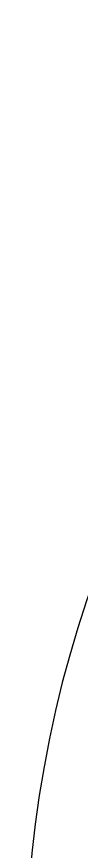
# Model space of a CAD drawing. Header units: inches. Extents: x 0 to 1813292486, y 0 to 3473589894.
# Drawn here: x 600542708 to 600542761, y 3473291332 to 3473292127 of the extents above; entities that cross this region are included whole.
import ezdxf

# ---------------------------------------------------------------- set-up
doc = ezdxf.new("R2010")
doc.units = ezdxf.units.IN
doc.header["$LTSCALE"] = 1000
doc.header["$MEASUREMENT"] = 0
for name, color, linetype in [('A-Anno-Note', 241, 'Continuous'), ('AX-MALL-P02-200$0$A-Anno-Note', 241, 'Continuous'), ('AX-MALL-WALL-P02$0$A-Anno-Note', 241, 'Continuous'), ('AX-MALL-WALL-P02-QT$0$A-Detl-Thin', 131, 'Continuous')]:
    doc.layers.add(name, color=color, linetype=linetype)

# ---------------------------------------------------------------- blocks, each defined once
blk = doc.blocks.new('AX-MALL-WALL-P02-QT$0$fegehrthr')
at = {"layer": 'AX-MALL-WALL-P02-QT$0$A-Detl-Thin'}
blk.add_lwpolyline([(232657.7768970728, 135661.3371844292, 0.2679491812892516), (231705.1489754915, 136211.3371453285), (221949.1489676237, 136211.335955143, 0.4142135621079996), (220849.1489810944, 135111.3359546661), (220849.1489795446, 134611.3444151878)], format="xyb", dxfattribs=at)
blk = doc.blocks.new('AX-MALL-WALL-P02-QT')
at = {"layer": 'AX-MALL-WALL-P02-QT$0$A-Detl-Thin', "rotation": 339.5681613092246}
blk.add_blockref('AX-MALL-WALL-P02-QT$0$fegehrthr', (600121810.7232074, 3473109514.681517), dxfattribs=at)
blk = doc.blocks.new('AX-MALL-WALL-P02')
at = {"layer": 'AX-MALL-WALL-P02$0$A-Anno-Note'}
blk.add_blockref('AX-MALL-WALL-P02-QT', (0, 0), dxfattribs=at)
blk = doc.blocks.new('AX-MALL-P02-200')
at = {"layer": 'AX-MALL-P02-200$0$A-Anno-Note'}
blk.add_blockref('AX-MALL-WALL-P02', (0, 0), dxfattribs=at)

msp = doc.modelspace()

# ---------------------------------------------------------------- block references
at = {"layer": 'A-Anno-Note', "rotation": 20.43183869077545}
msp.add_blockref('AX-MALL-P02-200', (1250392458.527329, 9048125.682563305), dxfattribs=at)

doc.saveas('drawing.dxf')
